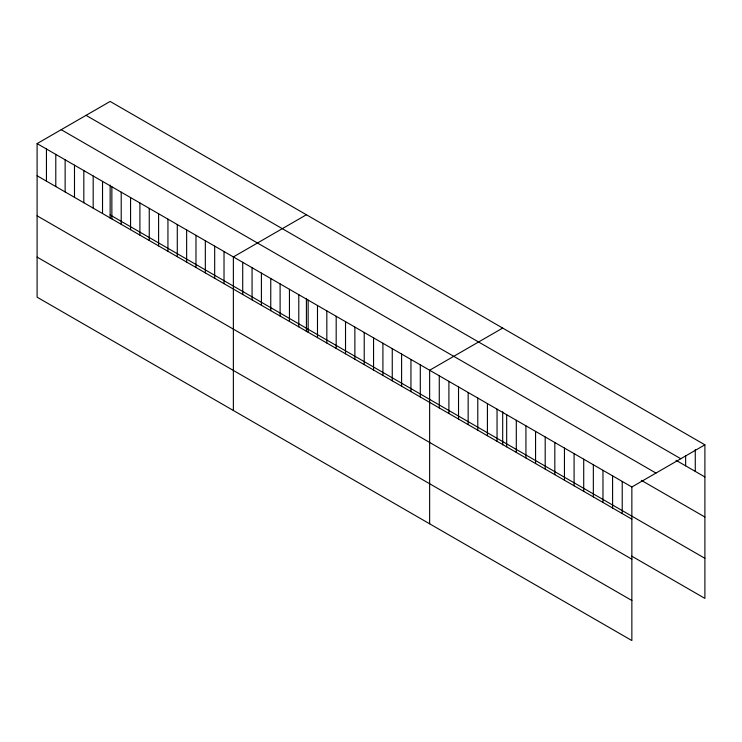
<?xml version="1.0" encoding="UTF-8"?>
<svg xmlns="http://www.w3.org/2000/svg" width="742" height="742" viewBox="0 0 742 742"><rect width="100%" height="100%" fill="white"/><g stroke="black" fill="none" stroke-linecap="round" stroke-linejoin="round"><path stroke-width="1.11" d="M37.1 143.605L631.859 486.993L631.859 640.559L37.1 297.18L37.1 143.605L110.141 101.441L704.9 444.82L704.9 598.395L631.72 556.138M306.409 214.753L233.368 256.927L233.368 410.493M502.686 328.066L429.637 370.239L429.637 523.815M631.859 486.993L704.9 444.82M86.035 115.353L680.794 458.732M676.008 460.281L704.9 476.958M61.206 129.692L655.965 473.071M641.348 480.343L704.9 517.035M110.141 214.939L704.9 558.318M37.1 175.752L631.859 519.131M37.1 215.82L631.859 559.199M37.1 257.112L631.859 600.491M695.273 449.587L695.273 471.402M685.645 455.514L685.645 465.837M622.232 481.428L622.232 513.575M612.595 475.872L612.595 508.01M602.968 470.307L602.968 502.455M593.34 464.752L593.34 496.89M583.713 459.196L583.713 491.334M574.085 453.631L574.085 485.778M564.449 448.075L564.449 480.213M554.821 442.51L554.821 474.657M545.194 436.955L545.194 469.092M535.566 431.399L535.566 463.537M525.93 425.834L525.93 457.972M516.302 420.278L516.302 452.416M506.675 414.713L506.675 446.86M502.686 411.754L502.686 444.912M497.047 409.157L497.047 441.295M487.42 403.592L487.42 435.74M477.783 398.037L477.783 430.175M468.156 392.481L468.156 424.619M458.528 386.916L458.528 419.063M448.901 381.36L448.901 413.498M439.273 375.795L439.273 407.942M420.297 364.841L420.297 396.989M410.947 359.453L410.947 391.59M401.598 354.055L401.598 386.192M392.258 348.657L392.258 380.794M382.909 343.258L382.909 375.406M373.56 337.86L373.56 370.008M364.22 332.472L364.22 364.61M354.871 327.074L354.871 359.211M345.522 321.676L345.522 353.813M336.182 316.277L336.182 348.425M326.832 310.889L326.832 343.027M317.483 305.491L317.483 337.629M308.143 300.093L308.143 332.231M306.409 298.432L306.409 331.591M298.794 294.695L298.794 326.842M289.445 289.297L289.445 321.444M280.105 283.908L280.105 316.046M270.756 278.51L270.756 310.648M261.407 273.112L261.407 305.25M252.067 267.714L252.067 299.861M242.717 262.325L242.717 294.463M224.019 251.529L224.019 283.667M214.679 246.131L214.679 278.278M205.33 240.733L205.33 272.88M195.981 235.344L195.981 267.482M186.641 229.946L186.641 262.084M177.292 224.548L177.292 256.695M167.942 219.15L167.942 251.297M158.602 213.761L158.602 245.899M149.253 208.363L149.253 240.501M139.904 202.965L139.904 235.103M130.564 197.567L130.564 229.714M121.215 192.169L121.215 224.316M111.866 186.78L111.866 218.918M110.141 185.12L110.141 218.278M102.526 181.382L102.526 213.52M93.177 175.984L93.177 208.131M83.827 170.586L83.827 202.733M74.488 165.197L74.488 197.335M65.138 159.799L65.138 191.937M55.789 154.401L55.789 186.539M46.449 149.003L46.449 181.15"/></g></svg>
